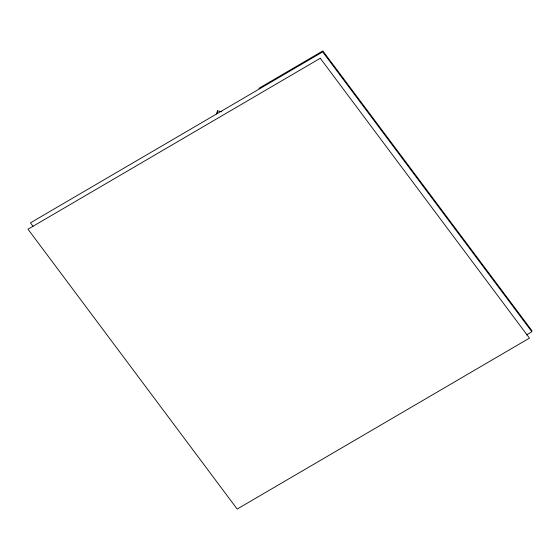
<?xml version="1.0" encoding="UTF-8"?>
<svg xmlns="http://www.w3.org/2000/svg" width="560" height="560" viewBox="0 0 560 560"><rect width="100%" height="100%" fill="white"/><g stroke="black" fill="none" stroke-linecap="round" stroke-linejoin="round"><path stroke-width="0.84" d="M217.238 112.56L217.553 110.859L221.767 111.776M216.482 113.925L217.553 110.859M258.888 88.333L322.826 50.939L532 330.792M526.596 334.845L531.881 331.758L322.707 51.905L30.436 222.845L33.047 226.345M320.271 58.268L28 229.208L237.174 509.061L529.452 338.114L320.271 58.268"/></g></svg>
